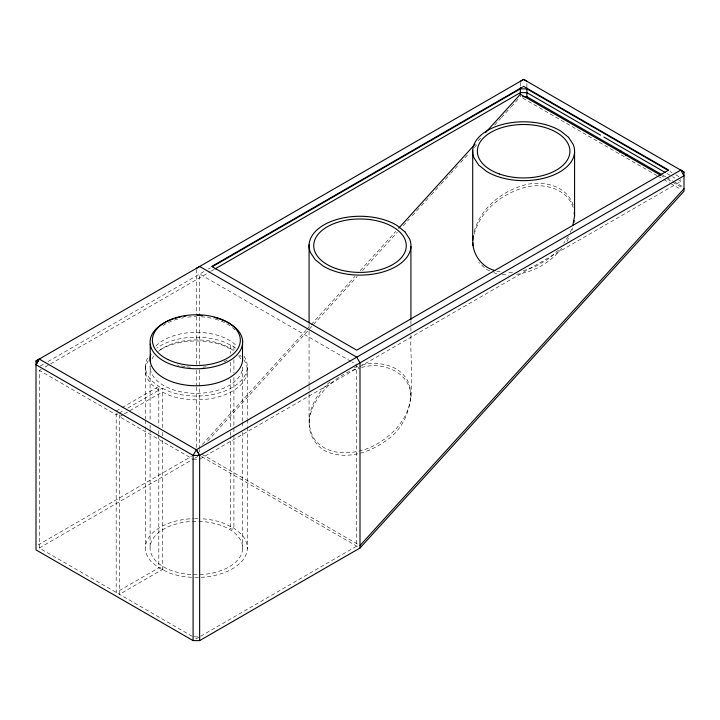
<?xml version="1.0" encoding="UTF-8"?>
<svg xmlns="http://www.w3.org/2000/svg" width="720" height="720" viewBox="0 0 720 720"><rect width="100%" height="100%" fill="white"/><g stroke="black" fill="none" stroke-linecap="round" stroke-linejoin="round"><path stroke-width="0.54" stroke-dasharray="3.6 2.7" d="M410.931 335.43C409.482 373.707 421.893 417.609 384.129 442.017C366.651 454.032 342.468 460.647 322.893 449.703C287.973 422.622 327.024 374.895 359.505 368.235M474.264 231.624C480.384 207.963 502.227 190.989 525.177 184.851C543.249 180.198 566.865 185.562 573.228 205.191M474.264 234.099C480.384 210.438 502.227 193.464 525.177 187.326C543.249 182.673 566.865 188.037 573.228 207.666M572.427 230.004L572.814 227.898M568.332 236.232L563.733 243.315M570.159 232.362L572.427 227.529M566.973 241.614L569.241 236.772M561.789 248.292C550.809 262.116 534.186 271.998 516.618 274.302M202.41 444.411L305.874 330.471M306.63 329.634L310.41 325.476M311.157 324.648L354.969 276.408M360.252 270.585L395.748 231.489M478.071 140.832L481.095 137.511M207.693 441.063L357.228 276.39M362.52 270.567L397.26 232.308M403.299 225.648L409.347 218.997M412.362 215.667L420.669 206.523M421.425 205.686L430.488 195.714M431.244 194.877L440.307 184.896M441.063 184.068L450.126 174.087M450.882 173.25L457.677 165.771M460.701 162.441L467.496 154.953M474.291 147.474L478.071 143.316M494.685 125.01L500.724 118.359M501.48 117.531L510.543 107.55M511.299 106.713L518.85 98.397M330.057 381.888C313.542 395.145 301.788 420.912 315.126 440.208C329.076 456.588 353.727 454.896 371.691 446.76C394.272 436.041 415.656 411.984 409.59 385.398C403.227 365.769 379.611 360.396 361.548 365.049M558.558 249.993L547.767 259.344L535.329 266.553L522.09 271.143M40.248 366.057L44.136 363.816M48.024 361.575L204.498 271.233M208.386 268.983L210.33 267.867M192.123 636.264L39.276 548.019L39.276 370.404L41.22 369.279M45.108 367.038L210.33 271.647M211.302 271.08L214.218 269.397M116.181 411.021L121.023 408.231M121.995 407.673L158.805 386.415L158.805 426.168M118.116 413.685L116.181 414.801L39.276 370.404M119.088 413.127L123.93 410.328M127.809 408.096L162.261 388.197L162.261 427.95M123.345 414.45L119.457 416.691L192.123 458.649M124.317 413.883L162.261 391.977L169.56 395.415A50.949 29.421 0 0 0 228.78 393.093A50.949 29.421 0 0 0 244.008 359.973M37.944 545.004L191.502 456.345M39.276 548.019L193.806 458.793M194.778 458.235L198.666 455.994M199.638 459.207L358.677 367.389M359.649 366.822L680.724 181.449L680.724 179.559M200.61 636.264L356.724 546.129L356.724 364.734L351.882 361.935M354.42 367.524L359.505 365.76M508.968 272.79L514.431 272.106M361.548 367.524C383.058 360.765 412.398 373.068 410.931 398.628M193.095 459.207L198.549 459.207M194.184 636.822L199.638 636.822L196.362 638.712L193.095 636.822M496.836 271.386L500.139 271.773M502.344 274.5L508.968 275.265M489.627 270.81L486.531 269.496L478.755 262.476M493.749 272.556L496.836 273.861M230.463 348.822L223.164 345.384A50.949 29.421 0 0 0 158.652 350.622M670.014 171.486L671.967 172.611M675.864 174.861L679.752 177.111M667.098 173.583L674.883 178.083M678.78 180.324L680.724 181.449M662.913 175.257L665.784 176.913M666.747 177.471L672.498 180.792M673.452 181.341L683.037 186.876M661.806 175.923L663.741 177.039M667.593 179.262L671.454 181.494M672.417 182.052L683.037 188.181M656.982 175.608L520.362 96.732L520.362 94.257M657.945 176.166L662.769 178.956M663.741 179.514L669.528 182.853M670.491 183.411L681.102 189.54M350.91 361.377L199.638 274.032L199.638 315.99M201.573 454.077L359.181 545.067M201.573 456.552L358.362 547.074M235.548 348.129L233.469 346.464L223.164 341.604A50.949 29.421 0 0 0 156.897 348.012M239.616 355.167L241.245 356.472M158.805 390.195L151.488 384.327A50.949 29.421 0 0 1 148.626 360.117M526.905 83.511L526.905 86.814M520.362 82.386L520.362 86.706M410.931 320.805L410.931 326.43M410.931 327.555L410.931 330.93M309.069 323.523L309.069 330.273M309.069 331.398L309.069 385.38M309.069 386.505L309.069 393.255M309.069 394.38L309.069 422.721M247.293 367.515L247.293 418.509M247.293 419.634L247.293 426.375M247.293 427.5L247.293 548.91M242.622 421.173L242.622 367.434A46.287 26.721 0 0 1 194.958 393.327A46.287 26.721 0 0 1 150.102 365.814L150.102 420.678M242.622 422.298L242.622 427.896M242.622 432.378L242.622 548.829M233.919 346.824L233.919 350.604M233.919 359.595L233.919 373.086M233.919 377.586L233.919 427.05M233.919 428.175L233.919 433.791M233.919 434.916L233.919 528.219L231.984 529.335L228.708 527.454L230.463 526.437L230.463 436.509M230.463 345.042L230.463 353.322M230.463 362.313L230.463 374.679M230.463 379.179L230.463 427.518M230.463 432.009L230.463 435.384M199.638 317.106L199.638 364.266M199.638 369.873L199.638 448.461M199.638 449.586L199.638 451.836M196.362 269.487L196.362 315.441M196.362 316.566L196.362 364.761M196.362 370.368L196.362 386.055M196.362 387.18L196.362 447.705M162.261 432.45L162.261 435.816M162.261 440.316L162.261 569.592M158.805 430.668L158.805 434.034M158.805 435.159L158.805 567.81M150.102 425.16L150.102 428.517M150.102 429.633L150.102 547.209M145.431 365.733L145.431 418.968M145.431 420.093L145.431 425.718M145.431 426.843L145.431 547.128M119.457 414.801L119.457 594.306L163.242 569.025L159.975 567.135L116.181 592.416L116.181 412.911M227.214 360.144A43.965 25.389 0 0 1 222.327 362.547M206.046 366.822A43.965 25.389 0 0 1 202.95 367.155M190.431 367.209A43.965 25.389 0 0 1 186.138 366.75M185.022 366.588A43.965 25.389 0 0 1 177.462 364.977M162.909 325.584A43.965 25.389 0 0 1 179.523 318.609M181.656 318.132A43.965 25.389 0 0 1 183.636 317.763M187.704 317.169A43.965 25.389 0 0 1 196.011 316.674M201.249 316.827A43.965 25.389 0 0 1 214.227 318.861M215.262 319.14A43.965 25.389 0 0 1 231.075 326.475M232.578 327.663A43.965 25.389 0 0 1 234.846 329.778M155.961 346.014A46.287 26.721 0 0 1 196.47 332.325A46.287 26.721 0 0 1 236.871 346.122M198.855 521.334A46.287 26.721 0 0 1 236.484 561.339A46.287 26.721 0 0 1 157.671 562.671A46.287 26.721 0 0 1 191.169 521.46M192.267 521.397A46.287 26.721 0 0 1 197.766 521.307M194.823 577.422A50.949 29.421 0 0 0 241.245 534.087L233.469 527.85L223.164 522.999A50.949 29.421 0 0 0 201.222 518.733M191.511 577.296A50.949 29.421 0 0 1 169.56 573.03L159.264 568.179L151.488 561.942A50.949 29.421 0 0 1 193.473 518.643M194.589 518.616A50.949 29.421 0 0 1 197.91 518.616M244.008 356.193A50.949 29.421 0 0 1 228.78 389.313A50.949 29.421 0 0 1 169.56 391.644L159.264 386.784L151.488 380.547A50.949 29.421 0 0 1 148.626 356.337M152.037 358.929A46.287 26.721 0 0 1 154.161 355.653M158.472 351.27A46.287 26.721 0 0 1 234.315 351.324M238.644 355.752A46.287 26.721 0 0 1 240.984 359.532"/><path stroke-width="1.08" d="M494.775 270.513C480.024 266.688 470.07 250.704 473.481 235.827M572.814 225.423L574.569 215.955L574.569 152.109M573.786 222.633L574.173 220.527M36 364.734L39.276 359.046L196.362 449.757L199.638 455.427L199.638 640.602L193.095 640.602L36 549.909L36 360.954L39.276 359.046L36 364.734L193.095 455.427L199.638 455.427L684 175.779L680.742 170.109L196.362 449.757L193.095 455.427L193.095 640.602M398.772 228.168L475.047 144.162M485.622 132.516L520.362 94.257L520.362 87.786M360 545.544L684 188.739M199.638 640.602L360 548.019L684 191.214L684 172.008L680.724 170.091M196.362 268.371L199.638 266.463L356.724 357.156L360 362.844L360 548.019M520.362 81.306L523.638 79.398L684 172.008M36 360.954L523.638 79.398L526.905 81.306M212.274 266.742L520.362 88.866L526.905 88.866L668.07 170.361M215.19 268.839L520.362 92.646L526.905 92.646L600.543 135.162M619.389 152.019L621.027 151.074M625.815 155.727L627.444 154.782M522.549 96.732L526.905 96.732L661.95 174.699M603.819 137.052L665.154 172.458M520.362 94.257L660.843 175.365M196.362 449.757L199.638 455.427M574.164 212.724L574.569 215.955M472.707 242.514L473.112 245.745M526.905 87.921L526.905 96.732M472.707 150.327L472.707 240.039M410.931 246.582L410.931 319.68M309.069 244.8L309.069 322.398M242.505 339.939L242.505 356.931A46.287 26.721 0 0 1 193.977 385.731A46.287 26.721 0 0 1 150.849 354.195M150.228 344.169L150.228 361.161M214.263 317.412A46.287 26.721 0 0 1 234.207 357.444A46.287 26.721 0 0 1 162.216 360.09A46.287 26.721 0 0 1 173.187 318.933M175.32 318.258A46.287 26.721 0 0 1 180.882 316.872M184.023 316.305A46.287 26.721 0 0 1 186.165 315.99M197.091 315.342A46.287 26.721 0 0 1 202.608 315.576M523.638 86.382L211.725 266.463L356.724 350.172L668.637 170.091L523.638 86.382M568.512 137.286L560.736 131.058A50.949 29.421 0 0 0 499.509 125.307A50.949 29.421 0 0 0 474.048 157.968L478.755 165.15L486.531 171.378A50.949 29.421 0 0 0 547.767 177.129A50.949 29.421 0 0 0 573.228 144.468L568.512 137.286M404.874 231.768L397.107 225.531A50.949 29.421 0 0 0 335.871 219.78A50.949 29.421 0 0 0 310.41 252.441L315.126 259.623L322.893 265.851A50.949 29.421 0 0 0 384.129 271.602A50.949 29.421 0 0 0 409.59 238.941L404.874 231.768M167.832 359.487A43.965 25.389 0 0 0 239.598 344.781A43.965 25.389 0 0 0 181.656 316.242A43.965 25.389 0 0 0 167.832 359.487M335.655 268.416A46.287 26.721 0 0 0 406.26 246.501A46.287 26.721 0 0 0 338.085 222.156A46.287 26.721 0 0 0 335.655 268.416M499.293 173.943A46.287 26.721 0 0 0 569.898 152.028A46.287 26.721 0 0 0 501.723 127.683A46.287 26.721 0 0 0 499.293 173.943"/></g></svg>
